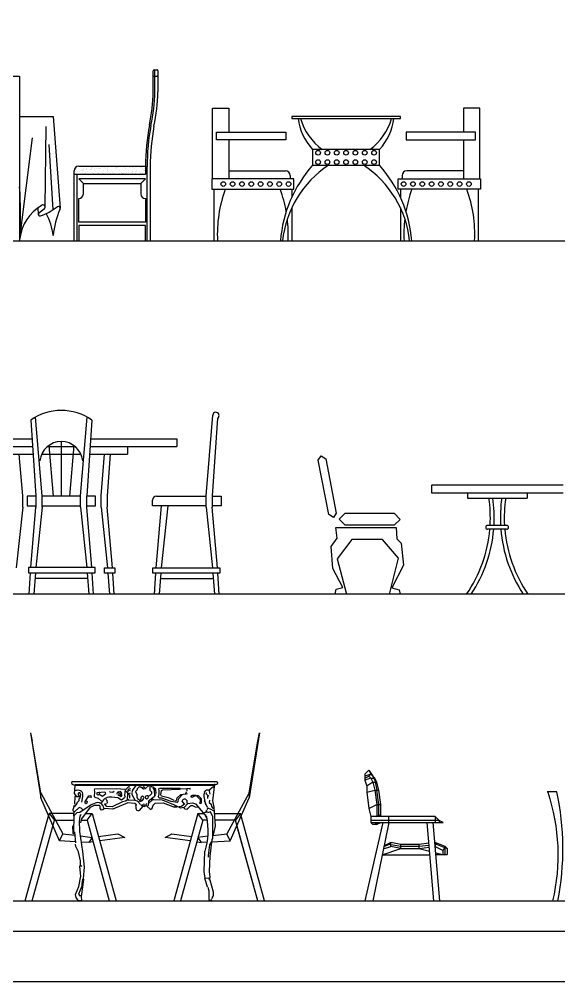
# Model space of a CAD drawing. Header units: inches. Extents: x 10 to 52.5, y 12.2 to 37.
# Drawn here: x 41.29 to 44.77, y 12.21 to 18.4 of the extents above; entities that cross this region are included whole.
import ezdxf

# ---------------------------------------------------------------- set-up
doc = ezdxf.new("R2010")
doc.units = ezdxf.units.IN
doc.header["$MEASUREMENT"] = 0
for name, color, linetype in [('02', 2, 'Continuous'), ('1', 1, 'Continuous'), ('kadrbm', 4, 'Continuous')]:
    doc.layers.add(name, color=color, linetype=linetype)

# ---------------------------------------------------------------- blocks, each defined once
blk = doc.blocks.new('kadrbm')
at = {"layer": 'kadrbm', "color": 4}
blk.add_lwpolyline([(0, 0), (0, 24.7972), (21, 24.7972), (21, 0), (0, 0)], close=True, dxfattribs=at)
blk.add_lwpolyline([(20.6631, 0.3257), (20.6631, 24.4603), (0.3369, 24.4603), (0.3369, 0.3257), (20.6631, 0.3257)], dxfattribs=at)

msp = doc.modelspace()

# ---------------------------------------------------------------- linework, layer by layer
at = {"layer": '02'}
for p, q in [((41.2162, 18.0378), (41.2962, 18.0378)), ((41.2962, 18.0378), (41.2962, 16.9778)), ((42.1561, 17.9377), (42.1561, 18.0728)), ((42.1611, 18.0778), (42.1811, 18.0778)), ((42.1611, 18.0378), (42.1811, 18.0378)), ((42.1661, 17.9377), (42.1661, 18.0778)), ((42.1861, 18.0728), (42.1861, 17.9376)), ((41.2962, 17.7778), (41.5112, 17.7778)), ((41.5112, 17.7778), (41.5563, 17.1893)), ((42.5369, 17.8325), (42.6417, 17.8325)), ((42.5369, 17.3778), (42.5369, 17.8325)), ((42.6417, 17.8325), (42.6417, 17.6778)), ((43.7473, 17.7778), (43.0473, 17.7778)), ((43.0473, 17.7778), (43.0473, 17.7658)), ((43.7473, 17.7658), (43.7473, 17.7778)), ((44.2577, 17.8325), (44.1529, 17.8325)), ((44.1529, 17.8325), (44.1529, 17.6778)), ((44.2577, 17.3778), (44.2577, 17.8325)), ((41.4607, 17.1943), (41.466, 17.7142)), ((43.0473, 17.7658), (43.7473, 17.7658)), ((42.5632, 17.6778), (43.0105, 17.6778)), ((42.5632, 17.6278), (42.5632, 17.6778)), ((43.0105, 17.6778), (43.0105, 17.6278)), ((43.7841, 17.6778), (43.7841, 17.6278)), ((44.2314, 17.6778), (43.7841, 17.6778)), ((44.2314, 17.6278), (44.2314, 17.6778)), ((41.2983, 16.9925), (41.3778, 17.6405)), ((41.5112, 17.1785), (41.4855, 17.5974)), ((43.0105, 17.6278), (42.5632, 17.6278)), ((42.6417, 17.6278), (42.6417, 17.3778)), ((43.7841, 17.6278), (44.2314, 17.6278)), ((44.1529, 17.6278), (44.1529, 17.3778)), ((43.6127, 17.5658), (43.1819, 17.5658)), ((43.1819, 17.5658), (43.1819, 17.4642)), ((43.6127, 17.4642), (43.6127, 17.5658)), ((41.6461, 16.9778), (41.6461, 17.4278)), ((41.6461, 17.4078), (42.1061, 17.4078)), ((41.6499, 17.4124), (41.6499, 17.4124)), ((41.6535, 17.4441), (41.6535, 17.4441)), ((41.6539, 17.4249), (41.6539, 17.4249)), ((41.6642, 17.4431), (41.6642, 17.4431)), ((41.6661, 16.9778), (41.6661, 17.4078)), ((41.6702, 17.4271), (41.6702, 17.4271)), ((41.6761, 17.4578), (42.1061, 17.4578)), ((41.6792, 17.4538), (41.6792, 17.4538)), ((41.6805, 17.4253), (41.6805, 17.4253)), ((41.6973, 17.4307), (41.6973, 17.4307)), ((41.6991, 17.4355), (41.6991, 17.4355)), ((41.7028, 17.4321), (41.7028, 17.4321)), ((41.7038, 17.4179), (41.7038, 17.4179)), ((41.7046, 17.4438), (41.7046, 17.4438)), ((41.7078, 17.432), (41.7078, 17.432)), ((41.7122, 17.4125), (41.7122, 17.4125)), ((41.7202, 17.4162), (41.7202, 17.4162)), ((41.724, 17.4342), (41.724, 17.4342)), ((41.7264, 17.4433), (41.7264, 17.4433)), ((41.7329, 17.426), (41.7329, 17.426)), ((41.7512, 17.4377), (41.7512, 17.4377)), ((41.7587, 17.4458), (41.7587, 17.4458)), ((41.7593, 17.4531), (41.7593, 17.4531)), ((41.7616, 17.4391), (41.7616, 17.4391)), ((41.7629, 17.4497), (41.7629, 17.4497)), ((41.7661, 17.418), (41.7661, 17.418)), ((41.7745, 17.4126), (41.7745, 17.4126)), ((41.7779, 17.4413), (41.7779, 17.4413)), ((41.7803, 17.4337), (41.7803, 17.4337)), ((41.784, 17.4257), (41.784, 17.4257)), ((41.7887, 17.4434), (41.7887, 17.4434)), ((41.8002, 17.4155), (41.8002, 17.4155)), ((41.8039, 17.4121), (41.8039, 17.4121)), ((41.805, 17.4448), (41.805, 17.4448)), ((41.811, 17.4464), (41.811, 17.4464)), ((41.8123, 17.4079), (41.8123, 17.4079)), ((41.8154, 17.4462), (41.8154, 17.4462)), ((41.8284, 17.4181), (41.8284, 17.4181)), ((41.8317, 17.4483), (41.8317, 17.4483)), ((41.8368, 17.4127), (41.8368, 17.4127)), ((41.8381, 17.4277), (41.8381, 17.4277)), ((41.8405, 17.4513), (41.8405, 17.4513)), ((41.851, 17.4435), (41.851, 17.4435)), ((41.8589, 17.4519), (41.8589, 17.4519)), ((41.8604, 17.4331), (41.8604, 17.4331)), ((41.8622, 17.4462), (41.8622, 17.4462)), ((41.8641, 17.4297), (41.8641, 17.4297)), ((41.8693, 17.4533), (41.8693, 17.4533)), ((41.8815, 17.4137), (41.8815, 17.4137)), ((41.8855, 17.4554), (41.8855, 17.4554)), ((41.8904, 17.4284), (41.8904, 17.4284)), ((41.8906, 17.4182), (41.8906, 17.4182)), ((41.8991, 17.4129), (41.8991, 17.4129)), ((41.9133, 17.4436), (41.9133, 17.4436)), ((41.9162, 17.4481), (41.9162, 17.4481)), ((41.9175, 17.4096), (41.9175, 17.4096)), ((41.9205, 17.4506), (41.9205, 17.4506)), ((41.9242, 17.4472), (41.9242, 17.4472)), ((41.9311, 17.4096), (41.9311, 17.4096)), ((41.9415, 17.411), (41.9415, 17.411)), ((41.9416, 17.4313), (41.9416, 17.4313)), ((41.9529, 17.4183), (41.9529, 17.4183)), ((41.9578, 17.4132), (41.9578, 17.4132)), ((41.9614, 17.413), (41.9614, 17.413)), ((41.9615, 17.413), (41.9615, 17.413)), ((41.9685, 17.4488), (41.9685, 17.4488)), ((41.9698, 17.4103), (41.9698, 17.4103)), ((41.9756, 17.4437), (41.9756, 17.4437)), ((41.985, 17.4167), (41.985, 17.4167)), ((41.9954, 17.4181), (41.9954, 17.4181)), ((41.9956, 17.4301), (41.9956, 17.4301)), ((42.0017, 17.4488), (42.0017, 17.4488)), ((42.0152, 17.4184), (42.0152, 17.4184)), ((42.0197, 17.4486), (42.0197, 17.4486)), ((42.021, 17.41), (42.021, 17.41)), ((42.0216, 17.4306), (42.0216, 17.4306)), ((42.0236, 17.4131), (42.0236, 17.4131)), ((42.0253, 17.4272), (42.0253, 17.4272)), ((42.0379, 17.4438), (42.0379, 17.4438)), ((42.0388, 17.4238), (42.0388, 17.4238)), ((42.0427, 17.4113), (42.0427, 17.4113)), ((42.0479, 17.4307), (42.0479, 17.4307)), ((42.0492, 17.4252), (42.0492, 17.4252)), ((42.0655, 17.4273), (42.0655, 17.4273)), ((42.0737, 17.4505), (42.0737, 17.4505)), ((42.075, 17.412), (42.075, 17.412)), ((42.0775, 17.4186), (42.0775, 17.4186)), ((42.0817, 17.4482), (42.0817, 17.4482)), ((42.0854, 17.4448), (42.0854, 17.4448)), ((42.0859, 17.4132), (42.0859, 17.4132)), ((42.0926, 17.4309), (42.0926, 17.4309)), ((42.0991, 17.4305), (42.0991, 17.4305)), ((42.1001, 17.4439), (42.1001, 17.4439)), ((42.103, 17.4323), (42.103, 17.4323)), ((42.1061, 17.4578), (42.1061, 17.4078)), ((42.1161, 16.9778), (42.1161, 17.4564)), ((42.1361, 17.4563), (42.1361, 16.9778)), ((42.6417, 17.4278), (43.0069, 17.4278)), ((43.1819, 17.4642), (43.6127, 17.4642)), ((44.1529, 17.4278), (43.7877, 17.4278)), ((42.1061, 17.3778), (41.6761, 17.3778)), ((41.7061, 17.3478), (41.6761, 17.3778)), ((41.7061, 17.3478), (42.0761, 17.3478)), ((41.7061, 17.2803), (41.7061, 17.3478)), ((42.0761, 17.3478), (42.1061, 17.3778)), ((42.0761, 17.3478), (42.0761, 17.2803)), ((43.0611, 17.3778), (42.5326, 17.3778)), ((42.5326, 17.3778), (42.5326, 17.3098)), ((43.0369, 17.3978), (43.0369, 17.3778)), ((43.0611, 17.3098), (43.0611, 17.3778)), ((43.7335, 17.3098), (43.7335, 17.3778)), ((43.7335, 17.3778), (44.262, 17.3778)), ((43.7577, 17.3978), (43.7577, 17.3778)), ((44.262, 17.3778), (44.262, 17.3098)), ((42.5326, 17.3098), (43.0611, 17.3098)), ((42.5464, 17.3098), (42.5464, 16.9778)), ((43.0473, 17.3098), (43.0473, 17.2579)), ((44.262, 17.3098), (43.7335, 17.3098)), ((43.7473, 17.3098), (43.7473, 17.2579)), ((44.2482, 17.3098), (44.2482, 16.9778)), ((41.6761, 17.0978), (41.6761, 17.2503)), ((42.1061, 17.2503), (42.1061, 17.0978)), ((41.4167, 17.1463), (41.415, 17.1918)), ((43.0473, 17.19), (43.0473, 16.9778)), ((43.7473, 17.19), (43.7473, 16.9778)), ((42.1061, 17.0978), (41.6761, 17.0978)), ((42.1061, 17.0778), (41.6761, 17.0778)), ((41.6761, 17.0778), (41.6761, 16.9778)), ((42.1061, 16.9778), (42.1061, 17.0778)), ((43.7473, 16.9778), (43.7704, 16.979)), ((43.8064, 16.9778), (43.8198, 16.9789)), ((42.4957, 15.3381), (42.5392, 15.856)), ((42.5696, 15.8366), (42.5358, 15.3381)), ((40.8283, 15.7046), (41.3755, 15.7046)), ((41.5643, 15.6868), (41.5643, 15.3353)), ((41.7531, 15.7046), (42.3077, 15.7046)), ((42.3077, 15.7046), (42.3077, 15.6546)), ((40.8283, 15.6546), (41.379, 15.6546)), ((41.4755, 15.6546), (41.6531, 15.6546)), ((41.4845, 15.6615), (41.5115, 15.3353)), ((41.6441, 15.6615), (41.6171, 15.3353)), ((41.7496, 15.6546), (42.3077, 15.6546)), ((41.9901, 15.6546), (41.9901, 15.6046)), ((41.1459, 15.6046), (41.379, 15.6046)), ((41.3162, 15.3381), (41.2938, 15.6046)), ((41.4378, 15.6046), (41.6908, 15.6046)), ((41.7496, 15.6046), (41.9901, 15.6046)), ((41.8198, 15.3381), (41.8422, 15.6046)), ((41.878, 15.6046), (41.8599, 15.3381)), ((43.9477, 15.4072), (43.9477, 15.3572)), ((43.9512, 15.4072), (44.7937, 15.4072)), ((41.3162, 15.264), (41.3162, 15.3381)), ((41.4011, 15.3383), (41.4011, 15.2642)), ((41.4411, 15.2642), (41.4411, 15.3383)), ((41.6875, 15.2642), (41.6875, 15.3383)), ((41.7276, 15.2642), (41.7276, 15.3383)), ((41.8198, 15.264), (41.8198, 15.3381)), ((41.8599, 15.3381), (41.8599, 15.264)), ((42.177, 15.3351), (42.4957, 15.3351)), ((42.4957, 15.264), (42.4957, 15.3381)), ((42.5358, 15.3381), (42.5358, 15.264)), ((43.9477, 15.3572), (44.7937, 15.3572)), ((44.1784, 15.3572), (44.1784, 15.3233)), ((44.1784, 15.3233), (44.563, 15.3233)), ((44.563, 15.3572), (44.563, 15.3233)), ((44.4307, 15.1469), (44.3085, 15.1469)), ((44.4307, 15.1219), (44.3085, 15.1219)), ((41.7342, 14.805), (41.3944, 14.805)), ((42.2026, 14.8046), (42.5424, 14.8046)), ((41.3654, 13.8132), (41.3764, 13.758)), ((41.3654, 13.8132), (41.3654, 13.8132)), ((41.3654, 13.8132), (41.4316, 13.3937)), ((42.8398, 13.8132), (42.7736, 13.3937)), ((42.8288, 13.758), (42.8398, 13.8132)), ((42.8398, 13.8132), (42.8398, 13.8132)), ((41.4316, 13.4268), (41.3764, 13.758)), ((42.7736, 13.4268), (42.8288, 13.758)), ((43.5434, 13.572), (43.5176, 13.5461)), ((43.5434, 13.572), (43.5564, 13.5461)), ((43.5434, 13.572), (43.5693, 13.5332)), ((43.5176, 13.5461), (43.5176, 13.5073)), ((43.5564, 13.5461), (43.5176, 13.5332)), ((43.5176, 13.5202), (43.5434, 13.5332)), ((43.5564, 13.5202), (43.5176, 13.5073)), ((43.5176, 13.5073), (43.5305, 13.4685)), ((43.5564, 13.5461), (43.5434, 13.5332)), ((43.5564, 13.5202), (43.5434, 13.5332)), ((43.5564, 13.5461), (43.5822, 13.5202)), ((43.5564, 13.5202), (43.5693, 13.4944)), ((43.5564, 13.5202), (43.5822, 13.5202)), ((43.5822, 13.5073), (43.5693, 13.5332)), ((43.5952, 13.4944), (43.5822, 13.5202)), ((43.5952, 13.4944), (43.5822, 13.5073)), ((43.5822, 13.5073), (43.5952, 13.4426)), ((41.6382, 13.4996), (41.6308, 13.4927)), ((41.6308, 13.4927), (41.6321, 13.4821)), ((41.6321, 13.4821), (41.6491, 13.4754)), ((41.6382, 13.4998), (42.567, 13.4998)), ((41.6506, 13.4721), (41.6475, 13.4227)), ((41.6484, 13.4752), (42.5504, 13.4752)), ((41.6505, 13.4792), (42.5485, 13.4792)), ((41.6636, 13.4426), (41.6523, 13.4383)), ((41.7783, 13.4429), (41.7807, 13.4518)), ((41.7804, 13.4338), (41.7783, 13.4429)), ((41.7807, 13.4518), (41.9202, 13.4539)), ((41.9202, 13.4539), (41.9764, 13.4507)), ((41.9763, 13.4462), (41.9712, 13.4103)), ((41.9969, 13.4638), (41.9786, 13.4484)), ((41.9911, 13.3874), (41.9943, 13.4459)), ((41.992, 13.4392), (42.0012, 13.4525)), ((42.0059, 13.4637), (41.9969, 13.4638)), ((42.01, 13.4388), (41.9988, 13.4435)), ((42.0012, 13.4525), (42.0125, 13.4545)), ((42.0211, 13.4319), (42.0328, 13.4587)), ((42.0235, 13.4409), (42.0466, 13.4742)), ((42.0528, 13.4448), (42.0414, 13.4338)), ((42.0529, 13.4516), (42.0528, 13.4448)), ((42.0667, 13.4671), (42.0529, 13.4516)), ((42.0689, 13.4648), (42.0757, 13.4647)), ((42.0757, 13.4647), (42.0934, 13.4509)), ((42.0936, 13.4644), (42.0868, 13.4577)), ((42.0934, 13.4509), (42.107, 13.4551)), ((42.1025, 13.4575), (42.0936, 13.4644)), ((42.107, 13.4551), (42.1298, 13.475)), ((42.1342, 13.4704), (42.1338, 13.4434)), ((42.1338, 13.4434), (42.1448, 13.432)), ((42.1521, 13.4634), (42.1433, 13.4725)), ((42.1566, 13.4633), (42.1542, 13.4566)), ((42.1542, 13.4566), (42.163, 13.4452)), ((42.1721, 13.4473), (42.1566, 13.4633)), ((42.163, 13.4452), (42.1647, 13.4091)), ((42.1739, 13.4225), (42.1721, 13.4473)), ((42.1944, 13.4379), (42.1924, 13.4536)), ((42.3297, 13.4535), (42.1969, 13.4536)), ((42.2052, 13.4129), (42.2102, 13.4421)), ((42.2102, 13.4421), (42.2148, 13.4465)), ((42.2148, 13.4465), (42.3296, 13.449)), ((42.3296, 13.449), (42.3297, 13.4535)), ((42.3701, 13.4505), (42.3341, 13.4512)), ((42.3745, 13.446), (42.3701, 13.4505)), ((42.3927, 13.4547), (42.3724, 13.4528)), ((42.3744, 13.4392), (42.3745, 13.446)), ((42.3948, 13.4479), (42.3927, 13.4547)), ((42.3948, 13.4479), (42.3948, 13.4479)), ((42.4867, 13.4305), (42.496, 13.4439)), ((42.5184, 13.4435), (42.496, 13.4439)), ((42.5391, 13.4656), (42.5184, 13.4435)), ((42.5208, 13.4479), (42.5323, 13.4612)), ((42.5457, 13.461), (42.5391, 13.4656)), ((42.5398, 13.3756), (42.5529, 13.4834)), ((42.5685, 13.4821), (42.5515, 13.4754)), ((42.5623, 13.4996), (42.5698, 13.4927)), ((42.5698, 13.4927), (42.5685, 13.4821)), ((43.5693, 13.4944), (43.5305, 13.4685)), ((43.5305, 13.4685), (43.5305, 13.4297)), ((43.5305, 13.4297), (43.5822, 13.4426)), ((43.5693, 13.4944), (43.5952, 13.4944)), ((43.5693, 13.4944), (43.5822, 13.4426)), ((43.5822, 13.4426), (43.5952, 13.3521)), ((43.5822, 13.4426), (43.6081, 13.4426)), ((43.6081, 13.4426), (43.5952, 13.4944)), ((43.6081, 13.3521), (43.5952, 13.4426)), ((43.621, 13.3521), (43.6081, 13.4426)), ((41.4316, 13.3937), (41.4316, 13.4268)), ((41.4316, 13.4268), (41.5751, 13.1618)), ((41.4316, 13.3937), (41.4316, 13.3937)), ((41.553, 13.1177), (41.4316, 13.3937)), ((41.6475, 13.4227), (41.6629, 13.4022)), ((41.6516, 13.4001), (41.6485, 13.3529)), ((41.6562, 13.4068), (41.6516, 13.4001)), ((41.6629, 13.4022), (41.6786, 13.4019)), ((41.6722, 13.4222), (41.6721, 13.4132)), ((41.6721, 13.4132), (41.6853, 13.3995)), ((41.6768, 13.4267), (41.6722, 13.4222)), ((41.6836, 13.4265), (41.6768, 13.4267)), ((41.6782, 13.3771), (41.6784, 13.3884)), ((41.6784, 13.3884), (41.6853, 13.395)), ((41.6901, 13.4152), (41.6836, 13.4265)), ((41.6853, 13.395), (41.6901, 13.4152)), ((41.696, 13.3656), (41.7034, 13.4037)), ((41.7186, 13.3697), (41.7417, 13.4075)), ((41.7573, 13.396), (41.7348, 13.3986)), ((41.7417, 13.4075), (41.7552, 13.4095)), ((41.7552, 13.4095), (41.7573, 13.396)), ((41.7776, 13.4002), (41.7778, 13.4136)), ((41.782, 13.3956), (41.7776, 13.4002)), ((41.7778, 13.4136), (41.7802, 13.4226)), ((41.7802, 13.4226), (41.7804, 13.4338)), ((41.8044, 13.3907), (41.782, 13.3956)), ((41.7958, 13.4156), (41.7961, 13.4291)), ((41.8003, 13.411), (41.7958, 13.4156)), ((41.7961, 13.4291), (41.8434, 13.4327)), ((41.8071, 13.4154), (41.8003, 13.411)), ((41.8221, 13.3724), (41.8044, 13.3907)), ((41.8052, 13.4334), (41.8096, 13.4288)), ((41.8096, 13.4288), (41.8071, 13.4176)), ((41.8294, 13.4037), (41.8071, 13.4154)), ((41.8499, 13.4191), (41.8294, 13.4037)), ((41.8434, 13.4327), (41.8477, 13.4237)), ((41.8604, 13.3762), (41.8516, 13.3854)), ((41.8793, 13.4299), (41.8749, 13.4344)), ((41.895, 13.4273), (41.8793, 13.4299)), ((41.8901, 13.4004), (41.9282, 13.3953)), ((41.9041, 13.4339), (41.895, 13.4273)), ((41.9241, 13.4178), (41.9243, 13.4268)), ((41.9447, 13.4355), (41.9243, 13.4268)), ((41.9282, 13.3953), (41.9527, 13.3813)), ((41.9286, 13.4155), (41.9486, 13.4017)), ((41.9399, 13.4198), (41.9312, 13.4357)), ((41.9397, 13.4086), (41.9443, 13.413)), ((41.9554, 13.4083), (41.9399, 13.4198)), ((41.9443, 13.413), (41.9442, 13.4085)), ((41.9534, 13.4218), (41.9447, 13.4355)), ((41.9466, 13.4152), (41.9534, 13.4218)), ((41.9486, 13.4017), (41.9554, 13.4083)), ((41.9527, 13.3813), (41.971, 13.3968)), ((41.9712, 13.4103), (41.9755, 13.3989)), ((41.9887, 13.3785), (41.9773, 13.3719)), ((41.9785, 13.4394), (42.0027, 13.412)), ((42.0404, 13.3776), (41.9887, 13.3785)), ((42.0021, 13.376), (41.9911, 13.3874)), ((41.9984, 13.421), (42.0097, 13.4253)), ((42.0027, 13.412), (42.0024, 13.3917)), ((42.0208, 13.4139), (42.021, 13.4274)), ((42.0404, 13.3798), (42.0208, 13.4139)), ((42.0414, 13.4338), (42.05, 13.4156)), ((42.0788, 13.3859), (42.079, 13.3994)), ((42.079, 13.3994), (42.0859, 13.406)), ((42.0859, 13.406), (42.0925, 13.4014)), ((42.1125, 13.3853), (42.1037, 13.3945)), ((42.1239, 13.3919), (42.1125, 13.3853)), ((42.1446, 13.4207), (42.124, 13.4009)), ((42.1623, 13.4002), (42.1258, 13.3716)), ((42.1278, 13.3603), (42.1529, 13.3824)), ((42.1484, 13.3779), (42.1417, 13.3825)), ((42.1448, 13.432), (42.1446, 13.4207)), ((42.1463, 13.3892), (42.1574, 13.3823)), ((42.1574, 13.3823), (42.2137, 13.3813)), ((42.1715, 13.4158), (42.1623, 13.4002)), ((42.1892, 13.3997), (42.1941, 13.4199)), ((42.1936, 13.3929), (42.1892, 13.3997)), ((42.2116, 13.3926), (42.1936, 13.3929)), ((42.1941, 13.4199), (42.1944, 13.4379)), ((42.2096, 13.4039), (42.2052, 13.4129)), ((42.2611, 13.3917), (42.2096, 13.4039)), ((42.272, 13.3713), (42.2116, 13.3926)), ((42.2137, 13.3813), (42.2963, 13.3461)), ((42.2901, 13.3777), (42.2611, 13.3917)), ((42.3058, 13.3774), (42.3106, 13.3931)), ((42.3106, 13.3931), (42.3335, 13.4152)), ((42.3172, 13.3862), (42.3147, 13.3683)), ((42.3447, 13.415), (42.3172, 13.3862)), ((42.3335, 13.4152), (42.3763, 13.4212)), ((42.3417, 13.3723), (42.3487, 13.3857)), ((42.3628, 13.4192), (42.3721, 13.4348)), ((42.3672, 13.4146), (42.3628, 13.4192)), ((42.3985, 13.4051), (42.4077, 13.4116)), ((42.4051, 13.3959), (42.3985, 13.4051)), ((42.4324, 13.409), (42.4051, 13.3959)), ((42.4077, 13.4116), (42.4302, 13.4113)), ((42.4523, 13.3906), (42.4324, 13.409)), ((42.4481, 13.4064), (42.4391, 13.4066)), ((42.4657, 13.3881), (42.4481, 13.4064)), ((42.4568, 13.3905), (42.4586, 13.368)), ((42.4675, 13.3611), (42.4657, 13.3881)), ((42.484, 13.4036), (42.4842, 13.4171)), ((42.4943, 13.3494), (42.484, 13.4036)), ((42.4842, 13.4171), (42.4913, 13.4372)), ((42.4978, 13.4191), (42.5002, 13.428)), ((42.5066, 13.4099), (42.4978, 13.4191)), ((42.5065, 13.4054), (42.5156, 13.4098)), ((42.5085, 13.3896), (42.5065, 13.4054)), ((42.5173, 13.3782), (42.5171, 13.3647)), ((42.5225, 13.4186), (42.5184, 13.439)), ((42.7736, 13.4268), (42.6301, 13.1618)), ((42.6522, 13.1177), (42.7736, 13.3937)), ((42.7736, 13.4268), (42.7736, 13.3937)), ((42.7736, 13.3937), (42.7736, 13.3937)), ((43.5305, 13.4297), (43.5434, 13.3262)), ((41.641, 13.3103), (41.6412, 13.3193)), ((41.6412, 13.3193), (41.6484, 13.3462)), ((41.6483, 13.3372), (41.6666, 13.3571)), ((41.6797, 13.3321), (41.6499, 13.3034)), ((41.6666, 13.3571), (41.6667, 13.3638)), ((41.6667, 13.3638), (41.6782, 13.3771)), ((41.6931, 13.3274), (41.6797, 13.3321)), ((41.6836, 13.3028), (41.7565, 13.351)), ((41.7041, 13.3137), (41.6931, 13.3274)), ((41.6964, 13.2598), (41.7517, 13.3331)), ((41.7184, 13.3607), (41.7186, 13.3697)), ((41.7251, 13.3561), (41.7184, 13.3607)), ((41.7232, 13.3764), (41.7298, 13.3695)), ((41.7296, 13.3605), (41.7251, 13.3561)), ((41.7298, 13.3695), (41.7296, 13.3605)), ((41.7517, 13.3331), (41.7789, 13.3461)), ((41.7565, 13.351), (41.7814, 13.3596)), ((41.7789, 13.3461), (41.8082, 13.3479)), ((41.8082, 13.3479), (41.817, 13.3387)), ((41.8145, 13.3253), (41.8148, 13.3433)), ((41.8233, 13.3139), (41.8145, 13.3253)), ((41.8219, 13.3611), (41.822, 13.3656)), ((41.8323, 13.316), (41.8233, 13.3139)), ((41.8415, 13.3248), (41.8323, 13.316)), ((41.8954, 13.3216), (41.8415, 13.3248)), ((41.8421, 13.3563), (41.8601, 13.3582)), ((41.8575, 13.338), (41.8421, 13.3563)), ((41.8912, 13.3352), (41.8575, 13.338)), ((41.8624, 13.3627), (41.8604, 13.3762)), ((41.9592, 13.3677), (41.8912, 13.3352)), ((41.9929, 13.3626), (41.8954, 13.3216)), ((41.9773, 13.3719), (41.9592, 13.3677)), ((42.0378, 13.3574), (41.9929, 13.3626)), ((42.0489, 13.3482), (42.0378, 13.3574)), ((42.0538, 13.3728), (42.0404, 13.3776)), ((42.042, 13.3393), (42.0489, 13.3482)), ((42.0737, 13.3522), (42.0538, 13.3728)), ((42.0892, 13.3407), (42.0662, 13.3119)), ((42.0759, 13.3477), (42.0982, 13.3383)), ((42.0827, 13.3543), (42.0892, 13.3407)), ((42.1005, 13.3428), (42.0963, 13.3563)), ((42.0982, 13.3383), (42.1096, 13.3449)), ((42.1096, 13.3471), (42.1097, 13.3539)), ((42.1096, 13.3449), (42.1384, 13.3196)), ((42.1097, 13.3539), (42.1143, 13.3583)), ((42.123, 13.3446), (42.1185, 13.3402)), ((42.1258, 13.3716), (42.123, 13.3446)), ((42.1384, 13.3196), (42.1498, 13.3284)), ((42.1498, 13.3284), (42.1546, 13.3463)), ((42.1546, 13.3463), (42.1683, 13.3596)), ((42.1683, 13.3596), (42.2201, 13.3609)), ((42.2201, 13.3609), (42.2938, 13.3349)), ((42.3101, 13.3639), (42.272, 13.3713)), ((42.2938, 13.3349), (42.3389, 13.3409)), ((42.3052, 13.3415), (42.2939, 13.3394)), ((42.2946, 13.3754), (42.3058, 13.3774)), ((42.3119, 13.3368), (42.3052, 13.3415)), ((42.3147, 13.3683), (42.3101, 13.3639)), ((42.3342, 13.3274), (42.3208, 13.3344)), ((42.35, 13.3317), (42.3342, 13.3274)), ((42.3389, 13.3409), (42.3595, 13.3585)), ((42.3572, 13.354), (42.3417, 13.3723)), ((42.3611, 13.3202), (42.35, 13.3317)), ((42.3774, 13.3559), (42.3545, 13.3316)), ((42.3723, 13.32), (42.3611, 13.3202)), ((42.3952, 13.3421), (42.3723, 13.32)), ((42.409, 13.3599), (42.3774, 13.3559)), ((42.4109, 13.3419), (42.3952, 13.3421)), ((42.4314, 13.3527), (42.409, 13.3599)), ((42.4288, 13.3348), (42.4109, 13.3419)), ((42.449, 13.3322), (42.4288, 13.3348)), ((42.502, 13.2728), (42.4314, 13.3527)), ((42.4586, 13.368), (42.454, 13.3591)), ((42.454, 13.3591), (42.4629, 13.3567)), ((42.4629, 13.3567), (42.4675, 13.3611)), ((42.5052, 13.3312), (42.4857, 13.3743)), ((42.5074, 13.3267), (42.5005, 13.32)), ((42.5253, 13.3219), (42.5074, 13.3267)), ((42.5171, 13.3647), (42.5281, 13.3533)), ((42.5476, 13.308), (42.5253, 13.3219)), ((42.5281, 13.3533), (42.5301, 13.3375)), ((42.5301, 13.3375), (42.5389, 13.3284)), ((42.5389, 13.3284), (42.5457, 13.3283)), ((42.548, 13.335), (42.5398, 13.3756)), ((42.5497, 13.3012), (42.548, 13.335)), ((43.5434, 13.3262), (43.5952, 13.3521)), ((43.5434, 13.3262), (43.5564, 13.2745)), ((43.5952, 13.3521), (43.5952, 13.2745)), ((43.5952, 13.3521), (43.621, 13.3521)), ((43.6081, 13.2745), (43.6081, 13.3521)), ((43.621, 13.2745), (43.621, 13.3521)), ((41.3322, 12.7313), (41.4868, 13.2943)), ((41.6457, 13.2943), (41.4868, 13.2943)), ((41.4868, 13.2943), (41.5199, 13.2502)), ((41.4868, 13.2943), (41.4868, 13.2943)), ((41.6477, 13.3034), (41.641, 13.3103)), ((41.645, 13.2787), (41.6432, 13.1753)), ((41.645, 13.2787), (41.6477, 13.3034)), ((41.6679, 13.3008), (41.645, 13.2787)), ((41.6633, 13.2987), (41.6836, 13.3028)), ((41.6828, 13.2533), (41.6829, 13.2623)), ((41.6829, 13.2623), (41.6878, 13.2847)), ((41.6877, 13.278), (41.6924, 13.2892)), ((41.6892, 13.233), (41.6964, 13.2598)), ((41.7224, 13.2943), (41.7628, 13.2943)), ((41.7297, 13.2502), (41.7628, 13.2943)), ((41.7628, 13.2943), (41.7628, 13.2943)), ((41.7628, 13.2943), (41.9174, 12.7313)), ((42.4424, 13.2943), (42.2878, 12.7313)), ((42.4755, 13.2502), (42.4424, 13.2943)), ((42.4424, 13.2943), (42.483, 13.2943)), ((42.4424, 13.2943), (42.4424, 13.2943)), ((42.4867, 13.3), (42.4935, 13.3022)), ((42.4935, 13.3022), (42.4981, 13.3066)), ((42.5002, 13.3021), (42.4935, 13.3022)), ((42.4953, 13.2751), (42.4955, 13.2864)), ((42.5019, 13.266), (42.4953, 13.2751)), ((42.5047, 13.2975), (42.4982, 13.3156)), ((42.525, 13.3039), (42.5047, 13.2975)), ((42.5402, 13.2721), (42.525, 13.3039)), ((42.54, 13.1326), (42.5402, 13.2721)), ((42.5572, 13.2133), (42.5497, 13.3012)), ((42.5503, 13.2943), (42.7184, 13.2943)), ((42.7184, 13.2943), (42.6853, 13.2502)), ((42.7184, 13.2943), (42.7184, 13.2943)), ((42.873, 12.7313), (42.7184, 13.2943)), ((43.5564, 13.2745), (43.5564, 13.2357)), ((43.9702, 13.2745), (43.5564, 13.2745)), ((43.5952, 13.2745), (43.621, 13.2874)), ((43.621, 13.2874), (43.6081, 13.2745)), ((43.6728, 13.2357), (43.6728, 13.2745)), ((43.9702, 13.2745), (43.9702, 13.2357)), ((43.9961, 13.2486), (43.9702, 13.2745)), ((41.3764, 12.7313), (41.5199, 13.2502)), ((41.5199, 13.2502), (41.6445, 13.2502)), ((41.6408, 13.1663), (41.6393, 13.2136)), ((41.6804, 13.2466), (41.6828, 13.2533)), ((41.6837, 13.1768), (41.6804, 13.2466)), ((41.6938, 13.2502), (41.7297, 13.2502)), ((41.7297, 13.2502), (41.8732, 12.7313)), ((42.4755, 13.2502), (42.332, 12.7313)), ((42.5045, 13.2502), (42.4755, 13.2502)), ((42.5449, 13.1551), (42.5572, 13.2133)), ((42.6853, 13.2502), (42.554, 13.2502)), ((42.8288, 12.7313), (42.6853, 13.2502)), ((42.8288, 12.7313), (42.695, 13.215)), ((43.634, 13.2357), (43.5176, 12.7313)), ((43.9961, 13.2486), (43.5564, 13.2486)), ((43.5564, 13.2357), (43.5693, 13.2228)), ((43.5564, 13.2357), (44.022, 13.2357)), ((43.6728, 13.2357), (43.5693, 12.7313)), ((43.5822, 13.2228), (43.5693, 13.2228)), ((43.5952, 13.2357), (43.5822, 13.2228)), ((43.5937, 13.2229), (43.5822, 13.2228)), ((43.5838, 13.2228), (43.6081, 13.2357)), ((43.5937, 13.2229), (43.621, 13.2357)), ((43.9614, 12.7307), (43.9185, 13.2357)), ((44.0002, 12.7307), (43.9573, 13.2357)), ((43.9961, 13.2486), (43.9961, 13.2357)), ((44.022, 13.2357), (43.9961, 13.2486)), ((41.553, 13.1177), (41.5751, 13.1618)), ((41.5751, 13.1618), (41.6515, 13.1528)), ((41.6452, 13.1595), (41.6408, 13.1663)), ((41.6432, 13.1753), (41.6499, 13.1729)), ((41.6499, 13.1729), (41.6555, 13.1053)), ((41.7039, 13.0483), (41.6837, 13.1768)), ((41.6882, 13.1485), (41.7628, 13.1398)), ((41.7628, 13.1398), (41.7407, 13.1066)), ((41.7628, 13.1398), (41.7601, 13.1401)), ((41.8037, 13.1452), (41.9284, 13.1618)), ((41.9726, 13.1398), (41.8115, 13.1168)), ((41.9284, 13.1618), (41.9726, 13.1398)), ((41.9726, 13.1398), (41.9726, 13.1398)), ((42.2326, 13.1398), (42.2768, 13.1618)), ((42.2326, 13.1398), (42.2326, 13.1398)), ((42.3937, 13.1168), (42.2326, 13.1398)), ((42.2768, 13.1618), (42.4015, 13.1452)), ((42.5079, 13.1475), (42.4424, 13.1398)), ((42.4424, 13.1398), (42.4645, 13.1066)), ((42.5354, 13.126), (42.54, 13.1326)), ((42.54, 13.1512), (42.6301, 13.1618)), ((42.6522, 13.1177), (42.6301, 13.1618)), ((41.6549, 13.1117), (41.553, 13.1177)), ((41.553, 13.1177), (41.553, 13.1177)), ((41.6573, 13.0806), (41.6553, 13.0963)), ((41.6747, 13.0465), (41.6573, 13.0806)), ((41.7407, 13.1066), (41.6943, 13.1094)), ((41.7683, 13.1106), (41.7407, 13.1066)), ((41.7407, 13.1066), (41.7407, 13.1066)), ((42.4369, 13.1106), (42.4645, 13.1066)), ((42.5032, 13.1089), (42.4645, 13.1066)), ((42.4645, 13.1066), (42.4645, 13.1066)), ((42.5111, 13.0229), (42.5213, 13.0925)), ((42.5213, 13.0925), (42.5306, 13.1081)), ((42.5223, 13.0182), (42.5354, 13.126)), ((42.5335, 13.1107), (42.6522, 13.1177)), ((42.6522, 13.1177), (42.6522, 13.1177)), ((43.638, 13.0662), (43.6857, 13.0805)), ((43.641, 13.0807), (43.6728, 13.0934)), ((43.6857, 13.1064), (43.6417, 13.0844)), ((43.6728, 13.0934), (43.6857, 13.1064)), ((43.7504, 13.0805), (43.6728, 13.0934)), ((43.6857, 13.0805), (43.6857, 13.1064)), ((43.7504, 13.0934), (43.6857, 13.1064)), ((43.7504, 13.0676), (43.6857, 13.0805)), ((43.7504, 13.0676), (43.7504, 13.0934)), ((43.8668, 13.0934), (43.7504, 13.0934)), ((43.8668, 13.0805), (43.7504, 13.0805)), ((43.9299, 13.1013), (43.8668, 13.0934)), ((43.8668, 13.0676), (43.8668, 13.0934)), ((43.9311, 13.0876), (43.8668, 13.0805)), ((43.8668, 13.0676), (43.9321, 13.0757)), ((43.9702, 13.1064), (43.9683, 13.1061)), ((43.9832, 13.0934), (43.9695, 13.0919)), ((43.9832, 13.0934), (43.9702, 13.1064)), ((43.9702, 13.1064), (43.9702, 13.0805)), ((44.0349, 13.0805), (43.9702, 13.1064)), ((43.9702, 13.0805), (44.022, 13.0546)), ((43.9832, 13.0934), (44.0478, 13.0676)), ((44.022, 13.0546), (44.0349, 13.0805)), ((44.0478, 13.0676), (44.0349, 13.0805)), ((44.0349, 13.0288), (44.0349, 13.0805)), ((41.6871, 12.9878), (41.6747, 13.0465)), ((41.7134, 12.9469), (41.7039, 13.0483)), ((42.4846, 12.9199), (42.4891, 13.0503)), ((42.5109, 13.0117), (42.5111, 13.0229)), ((42.5183, 12.9193), (42.5223, 13.0182)), ((43.6298, 13.0269), (43.7504, 13.0676)), ((43.6298, 13.0269), (43.9361, 13.0283)), ((43.7504, 13.0676), (43.8668, 13.0676)), ((43.8668, 13.0676), (43.9342, 13.0507)), ((43.9739, 13.0408), (44.022, 13.0288)), ((43.9749, 13.0284), (44.0478, 13.0288)), ((44.022, 13.0288), (44.022, 13.0546)), ((44.0478, 13.0676), (44.0478, 13.0288)), ((41.6843, 12.9519), (41.6889, 12.9585)), ((41.69, 12.891), (41.6843, 12.9519)), ((41.6889, 12.9585), (41.6871, 12.9878)), ((41.6955, 12.9517), (41.6911, 12.9585)), ((41.7077, 12.875), (41.7134, 12.9469)), ((41.6775, 12.8238), (41.69, 12.891)), ((42.4905, 12.8748), (42.4846, 12.9199)), ((42.5222, 12.8832), (42.5183, 12.9193)), ((42.5197, 12.8698), (42.5222, 12.8832)), ((41.6564, 12.7724), (41.6775, 12.8238)), ((41.6956, 12.8257), (41.6744, 12.7743)), ((41.6944, 12.7582), (41.7098, 12.8682)), ((41.6958, 12.8392), (41.6956, 12.8257)), ((41.7008, 12.8683), (41.6958, 12.8414)), ((41.7054, 12.8728), (41.7008, 12.8683)), ((41.7098, 12.8682), (41.7054, 12.8728)), ((42.5052, 12.8185), (42.4886, 12.8763)), ((42.5131, 12.8767), (42.4905, 12.8748)), ((42.5219, 12.8653), (42.5131, 12.8767)), ((42.543, 12.7862), (42.5219, 12.8653)), ((41.6605, 12.7521), (41.6564, 12.7724)), ((41.6744, 12.7743), (41.6832, 12.7629)), ((41.6832, 12.7629), (41.6945, 12.7672)), ((42.5075, 12.8183), (42.5139, 12.7957)), ((42.5139, 12.7957), (42.5129, 12.7394)), ((42.5379, 12.7547), (42.5448, 12.7636)), ((42.5448, 12.7636), (42.543, 12.7862)), ((41.3322, 12.7313), (41.3322, 12.7313)), ((41.6737, 12.7338), (41.6605, 12.7521)), ((41.6917, 12.7313), (41.6737, 12.7338)), ((41.6962, 12.7334), (41.6944, 12.7582)), ((41.9174, 12.7313), (41.9174, 12.7313)), ((42.2878, 12.7313), (42.2878, 12.7313)), ((42.5129, 12.7394), (42.5218, 12.7325)), ((42.5218, 12.7325), (42.5331, 12.7391)), ((42.5355, 12.7435), (42.5379, 12.7547)), ((42.873, 12.7313), (42.873, 12.7313))]:
    msp.add_line(p, q, dxfattribs=at)
for points in [[(41.3673, 15.8235), (41.4011, 15.3383)], [(41.4411, 15.3383), (41.3977, 15.8429)], [(41.6875, 15.3383), (41.731, 15.8429)], [(41.7614, 15.8235), (41.7276, 15.3383)], [(43.2379, 15.5954), (43.2675, 15.5744), (43.3341, 15.2251), (43.3162, 15.1974), (43.2867, 15.2179), (43.2187, 15.5659), (43.2379, 15.5954)], [(41.3438, 15.3353), (41.3438, 15.2723), (41.4011, 15.2723)], [(41.4011, 15.3353), (41.3438, 15.3353)], [(41.6875, 15.3353), (41.4411, 15.3353)], [(41.7276, 15.2723), (41.7848, 15.2723), (41.7848, 15.3353), (41.7276, 15.3353)], [(42.4957, 15.2721), (42.152, 15.2721), (42.152, 15.3101)], [(42.593, 15.3351), (42.593, 15.2721), (42.5358, 15.2721)], [(42.5358, 15.3351), (42.593, 15.3351)], [(41.3162, 15.264), (41.2747, 14.8749)], [(41.3673, 14.8753), (41.4011, 15.2642)], [(41.4411, 15.2642), (41.3997, 14.8753)], [(41.4411, 15.2723), (41.6875, 15.2723)], [(41.6875, 15.2642), (41.7289, 14.8753)], [(41.7614, 14.8753), (41.7276, 15.2642)], [(41.8198, 15.264), (41.8613, 14.8749)], [(41.8937, 14.8749), (41.8599, 15.264)], [(42.1755, 14.8749), (42.2097, 15.2721)], [(42.2499, 15.2721), (42.2079, 14.8749)], [(42.4957, 15.264), (42.5371, 14.8749)], [(42.5696, 14.8749), (42.5358, 15.264)], [(43.3913, 15.1482), (43.3533, 15.1867), (43.3913, 15.2251), (43.7062, 15.2251), (43.746, 15.1849), (43.7062, 15.1482), (43.3913, 15.1482)], [(52.1649, 14.7046), (32.2989, 14.7046), (32.3064, 14.739), (32.3497, 14.7483), (32.2845, 14.8755), (32.2715, 15.0232), (32.3134, 15.0796), (32.3045, 15.1522), (32.7084, 15.1522), (32.7122, 15.0758), (32.741, 15.0465), (32.7573, 14.8993), (32.6791, 14.7465), (32.7285, 14.7339), (32.7354, 14.7046)], [(43.3269, 14.7046), (43.3341, 14.7376), (43.3757, 14.7466), (43.3131, 14.8687), (43.3006, 15.0104), (43.3408, 15.0646), (43.3323, 15.1343), (43.72, 15.1343), (43.7236, 15.061), (43.7514, 15.0328), (43.767, 14.8915), (43.6919, 14.7448), (43.7393, 14.7327), (43.746, 14.7046)], [(43.6762, 14.7046), (43.7339, 14.9371), (43.6311, 15.0556), (43.4352, 15.0556), (43.339, 14.9317), (43.4003, 14.7046)], [(41.3569, 14.705), (41.3652, 14.841)], [(41.3971, 14.841), (41.387, 14.705)], [(41.7315, 14.841), (41.7416, 14.705)], [(41.7717, 14.705), (41.7634, 14.841)], [(41.8639, 14.8406), (41.874, 14.7046)], [(41.9041, 14.7046), (41.8958, 14.8406)], [(42.1651, 14.7046), (42.1734, 14.8406)], [(42.2053, 14.8406), (42.1952, 14.7046)], [(42.5397, 14.8406), (42.5498, 14.7046)], [(42.5799, 14.7046), (42.5716, 14.8406)]]:
    msp.add_lwpolyline(points, dxfattribs=at)
for points in [[(44.3995, 15.3233, 0.049639), (44.3917, 15.1469)], [(44.4248, 15.3233, 0.051081), (44.4168, 15.1469)], [(44.3935, 15.1219, 0.125772), (44.5381, 14.7046)], [(44.4186, 15.1219, 0.130032), (44.5682, 14.7046)], [(44.7609, 12.7313, 0.100245), (44.7547, 13.4327), (44.6923, 13.4327)], [(44.6954, 13.4296, -0.139577), (44.7266, 12.7313)]]:
    msp.add_lwpolyline(points, format="xyb", dxfattribs=at)
for points in [[(41.3525, 14.8753), (41.3525, 14.841), (41.7832, 14.841), (41.7832, 14.8753)], [(41.9085, 14.8749), (41.9085, 14.8406), (41.8428, 14.8406), (41.8428, 14.8749)], [(42.5843, 14.8749), (42.5843, 14.8406), (42.1536, 14.8406), (42.1536, 14.8749)]]:
    msp.add_lwpolyline(points, close=True, dxfattribs=at)
for centre in [(43.2173, 17.545), (43.2773, 17.545), (43.3373, 17.545), (43.3973, 17.545), (43.4573, 17.545), (43.5173, 17.545), (43.5773, 17.545), (43.2173, 17.485), (43.2773, 17.485), (43.3373, 17.485), (43.3973, 17.485), (43.4573, 17.485), (43.5173, 17.485), (43.5773, 17.485), (42.6069, 17.3438), (42.6669, 17.3438), (42.7269, 17.3438), (42.7869, 17.3438), (42.8469, 17.3438), (42.9069, 17.3438), (42.9669, 17.3438), (43.0269, 17.3438), (43.7677, 17.3438), (43.8277, 17.3438), (43.8877, 17.3438), (43.9477, 17.3438), (44.0077, 17.3438), (44.0677, 17.3438), (44.1277, 17.3438), (44.1877, 17.3438)]:
    msp.add_circle(centre, 0.015, dxfattribs=at)
for centre, radius, start, end in [((42.1611, 18.0728), 0.005, 90, 180), ((42.1611, 18.0328), 0.005, 90, 180), ((42.1811, 18.0728), 0.005, 0, 90), ((42.1811, 18.0328), 0.005, 0, 90), ((41.1179, 17.9496), 1.0383, 347.38428, 359.3434), ((41.1173, 17.9497), 1.0489, 347.39916, 359.3467), ((41.1173, 17.9497), 1.0689, 347.42191, 359.35284), ((43.6931, 17.4419), 1.5871, 169.80339, 179.42381), ((43.6931, 17.4419), 1.5771, 169.81103, 179.47319), ((43.6931, 17.4419), 1.5571, 169.8264, 179.46982), ((43.45, 17.8118), 0.3638, 187.25454, 222.53244), ((43.4682, 17.8714), 0.379, 196.17416, 233.72788), ((43.3264, 17.8714), 0.379, 306.27212, 343.82584), ((43.3446, 17.8118), 0.3638, 317.46756, 352.74546), ((41.6761, 17.4278), 0.03, 90, 180), ((43.8013, 16.913), 0.8291, 138.33967, 175.51789), ((43.6505, 16.9074), 0.6661, 123.29438, 173.9319), ((43.0069, 17.3978), 0.03, 0, 90), ((43.1441, 16.9074), 0.6661, 6.0681, 56.70562), ((42.9933, 16.913), 0.8291, 4.48211, 41.66033), ((43.7877, 17.3978), 0.03, 90, 180), ((38.1884, 17.1338), 3.1137, 357.5141, 3.51833), ((41.6761, 17.2803), 0.03, 270, 0), ((42.1061, 17.2803), 0.03, 180, 270), ((43.4091, 17.0207), 0.8406, 159.87844, 182.9197), ((42.1846, 17.0207), 0.8406, 10.07134, 20.12156), ((44.61, 17.0207), 0.8406, 159.87844, 169.92866), ((43.3855, 17.0207), 0.8406, 357.0803, 20.12156), ((41.5805, 16.9611), 0.2839, 120.50792, 173.64632), ((41.6059, 16.9503), 0.2769, 123.38887, 132.21294), ((41.3251, 17.4546), 0.333, 288.30737, 309.44058), ((41.4458, 17.1942), 0.0148, 301.263, 129.43983), ((42.1723, 16.932), 0.6656, 158.07774, 172.97926), ((41.5438, 17.1869), 0.0128, 329.96928, 123.97092), ((41.4266, 17.148), 0.01, 132.21294, 288.30738), ((41.1328, 16.9686), 0.3816, 6.74169, 28.94366), ((42.1846, 17.0207), 0.8406, 357.0803, 6.796), ((44.61, 17.0207), 0.8406, 173.204, 182.9197), ((41.5643, 15.5484), 0.3384, 54.39283, 125.60717), ((42.5596, 15.8546), 0.0205, 298.95577, 175.94004), ((41.5643, 15.5484), 0.1384, 6.19354, 173.80646), ((42.177, 15.3101), 0.025, 90, 180), ((43.4592, 15.1961), 0.8668, 356.74427, 8.44105), ((43.4592, 15.1961), 0.8918, 356.83564, 8.20276), ((43.4592, 15.1961), 0.8668, 325.45254, 355.08744), ((43.4592, 15.1961), 0.8918, 326.55126, 355.22548), ((44.3085, 15.1344), 0.0125, 90, 270), ((44.4307, 15.1344), 0.0125, 270, 90), ((41.6743, 13.4132), 0.0292, 341.89727, 110.03751), ((41.8799, 13.3331), 0.0652, 81.40535, 150.69925), ((42.0723, 13.404), 0.0225, 152.43495, 289.55604), ((42.0744, 13.3927), 0.0202, 238.03624, 25.56505), ((42.115, 13.3965), 0.0112, 359, 190.30993), ((42.3574, 13.3675), 0.018, 332.43495, 115.56506), ((41.7988, 13.3255), 0.0382, 2.17983, 117.07248), ((42.0598, 13.3277), 0.0157, 146.99462, 292.19859), ((42.0505, 13.1839), 0.4588, 343.0546, 11.13388)]:
    msp.add_arc(centre, radius, start, end, dxfattribs=at)
at = {"layer": '1'}
for p, q in [((32.3342, 16.9778), (52.1649, 16.9778)), ((32.3342, 12.7313), (52.1649, 12.7313))]:
    msp.add_line(p, q, dxfattribs=at)

# ---------------------------------------------------------------- block references
at = {"layer": 'kadrbm'}
msp.add_blockref('kadrbm', (31.5018, 12.2106), dxfattribs=at)

doc.saveas('drawing.dxf')
